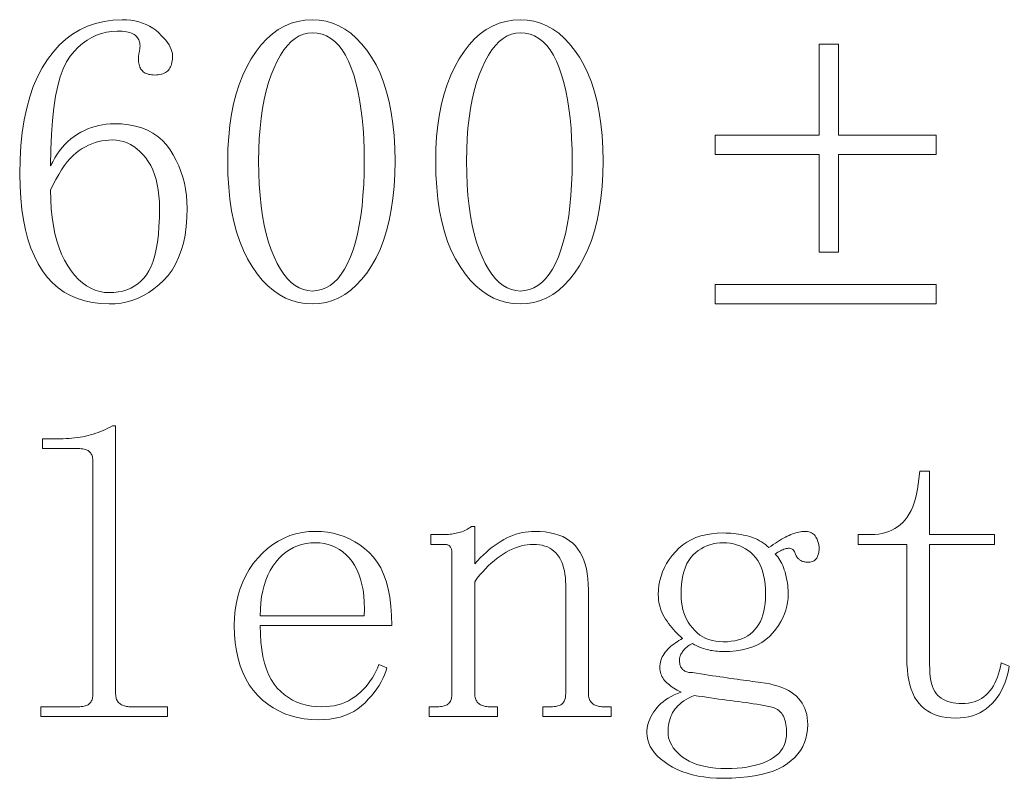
# Model space of a CAD drawing. Extents: x 1 to 297, y 1 to 210.
# Drawn here: x 184.92 to 191.88, y 124.1 to 129.43 of the extents above; entities that cross this region are included whole.
import ezdxf

# ---------------------------------------------------------------- set-up
doc = ezdxf.new("R2010")
doc.units = 0

msp = doc.modelspace()

# ---------------------------------------------------------------- linework, layer by layer
at = {"color": 7, "lineweight": 13}
for points in [[(185.5826, 128.7031), (185.6359, 128.7012), (185.6861, 128.6958), (185.7332, 128.6866), (185.7773, 128.6738), (185.8183, 128.6574), (185.8562, 128.6372), (185.891, 128.6135), (185.9227, 128.586), (185.9513, 128.555), (185.9769, 128.5202), (185.9996, 128.4832), (186.0201, 128.4453), (186.038, 128.4064), (186.0536, 128.3666), (186.0668, 128.3259), (186.0777, 128.2843), (186.086, 128.2418), (186.092, 128.1984), (186.0956, 128.154), (186.0968, 128.1088), (186.0952, 128.042), (186.0902, 127.9787), (186.0819, 127.919), (186.0703, 127.8628), (186.0554, 127.8102), (186.0372, 127.7611), (186.0156, 127.7156), (185.9908, 127.6736), (185.9626, 127.6351), (185.9311, 127.6002), (185.8975, 127.5687), (185.8628, 127.5406), (185.8271, 127.5157), (185.7903, 127.4942), (185.7526, 127.4759), (185.7138, 127.461), (185.6739, 127.4494), (185.6331, 127.4411), (185.5912, 127.4362), (185.5483, 127.4345), (185.488, 127.4368), (185.4308, 127.4439), (185.3765, 127.4556), (185.3252, 127.472), (185.2768, 127.4931), (185.2315, 127.5188), (185.1891, 127.5493), (185.1496, 127.5844), (185.1132, 127.6243), (185.0797, 127.6688), (185.0493, 127.7178), (185.0221, 127.771), (184.9981, 127.8284), (184.9773, 127.89), (184.9597, 127.9559), (184.9453, 128.026), (184.9341, 128.1004), (184.9261, 128.179), (184.9213, 128.2618), (184.9197, 128.3488), (184.9216, 128.4515), (184.9275, 128.5492), (184.9372, 128.6421), (184.9508, 128.73), (184.9683, 128.8131), (184.9896, 128.8912), (185.0149, 128.9644), (185.0441, 129.0327), (185.0771, 129.096), (185.114, 129.1545), (185.1542, 129.2077), (185.1972, 129.2553), (185.2429, 129.2973), (185.2914, 129.3337), (185.3426, 129.3645), (185.3965, 129.3897), (185.4532, 129.4093), (185.5126, 129.4233), (185.5748, 129.4317), (185.6397, 129.4345), (185.6711, 129.4336), (185.7012, 129.4308), (185.73, 129.4263), (185.7576, 129.4199), (185.784, 129.4117), (185.8091, 129.4016), (185.8329, 129.3897), (185.8555, 129.376), (185.8768, 129.3604), (185.8969, 129.3431), (185.9153, 129.325), (185.9318, 129.3074), (185.9464, 129.2903), (185.959, 129.2736), (185.9697, 129.2574), (185.9784, 129.2416), (185.9852, 129.2263), (185.9901, 129.2114), (185.993, 129.197), (185.994, 129.1831), (185.9937, 129.1697), (185.9928, 129.157), (185.9914, 129.145), (185.9894, 129.1337), (185.9868, 129.1231), (185.9837, 129.1131), (185.98, 129.1039), (185.9757, 129.0953), (185.9708, 129.0874), (185.9654, 129.0802), (185.9593, 129.0737), (185.9524, 129.0679), (185.9447, 129.0627), (185.9362, 129.0583), (185.9268, 129.0545), (185.9167, 129.0514), (185.9058, 129.049), (185.8941, 129.0473), (185.8816, 129.0463), (185.8683, 129.0459), (185.8571, 129.0462), (185.8466, 129.0471), (185.8366, 129.0485), (185.8271, 129.0505), (185.8183, 129.0531), (185.81, 129.0562), (185.8023, 129.0599), (185.7951, 129.0642), (185.7886, 129.0691), (185.7826, 129.0745), (185.7771, 129.0805), (185.7723, 129.0871), (185.768, 129.0942), (185.7643, 129.1019), (185.7611, 129.1102), (185.7586, 129.1191), (185.7566, 129.1285), (185.7551, 129.1385), (185.7543, 129.1491), (185.754, 129.1602), (185.754, 129.1648), (185.7542, 129.1694), (185.7545, 129.1739), (185.7549, 129.1785), (185.7554, 129.1831), (185.756, 129.1876), (185.7568, 129.1922), (185.7576, 129.1968), (185.7586, 129.2014), (185.7597, 129.2059), (185.7608, 129.2105), (185.7618, 129.2151), (185.7626, 129.2197), (185.7634, 129.2242), (185.764, 129.2288), (185.7645, 129.2334), (185.7649, 129.2379), (185.7652, 129.2425), (185.7654, 129.2471), (185.7654, 129.2516), (185.7651, 129.2606), (185.764, 129.2692), (185.7623, 129.2775), (185.7599, 129.2855), (185.7569, 129.2931), (185.7531, 129.3003), (185.7486, 129.3073), (185.7435, 129.3138), (185.7376, 129.32), (185.7311, 129.3259), (185.7237, 129.3314), (185.7151, 129.3362), (185.7054, 129.3405), (185.6946, 129.3442), (185.6826, 129.3474), (185.6694, 129.3499), (185.6551, 129.3519), (185.6397, 129.3534), (185.6231, 129.3542), (185.6054, 129.3545), (185.5671, 129.3527), (185.53, 129.3474), (185.494, 129.3386), (185.4591, 129.3262), (185.4254, 129.3102), (185.3929, 129.2907), (185.3614, 129.2677), (185.3311, 129.2411), (185.302, 129.211), (185.274, 129.1774), (185.2479, 129.1378), (185.2246, 129.0898), (185.204, 129.0335), (185.1862, 128.9689), (185.1711, 128.8959), (185.1588, 128.8146), (185.1492, 128.725), (185.1423, 128.627), (185.1382, 128.5206), (185.1368, 128.4059), (185.1511, 128.4349), (185.1663, 128.4624), (185.1826, 128.4884), (185.1999, 128.5129), (185.2183, 128.5359), (185.2376, 128.5575), (185.258, 128.5775), (185.2795, 128.5961), (185.3019, 128.6132), (185.3254, 128.6288), (185.3496, 128.6429), (185.3741, 128.6555), (185.399, 128.6667), (185.4242, 128.6763), (185.4497, 128.6845), (185.4756, 128.6912), (185.5018, 128.6964), (185.5284, 128.7001), (185.5553, 128.7023)], [(186.9769, 127.4345), (186.9274, 127.4371), (186.8795, 127.445), (186.8332, 127.4582), (186.7885, 127.4766), (186.7454, 127.5002), (186.7039, 127.5291), (186.664, 127.5633), (186.6258, 127.6027), (186.5891, 127.6474), (186.554, 127.6974), (186.5214, 127.7521), (186.4923, 127.8112), (186.4666, 127.8746), (186.4443, 127.9424), (186.4254, 128.0145), (186.41, 128.091), (186.398, 128.1718), (186.3894, 128.2569), (186.3843, 128.3464), (186.3826, 128.4402), (186.3842, 128.5276), (186.3892, 128.6116), (186.3975, 128.6922), (186.4091, 128.7694), (186.424, 128.8431), (186.4422, 128.9134), (186.4638, 128.9802), (186.4886, 129.0436), (186.5168, 129.1036), (186.5483, 129.1602), (186.5824, 129.2123), (186.6184, 129.259), (186.6564, 129.3001), (186.6964, 129.3358), (186.7383, 129.3659), (186.7821, 129.3906), (186.8279, 129.4098), (186.8756, 129.4235), (186.9252, 129.4318), (186.9769, 129.4345), (187.0263, 129.4319), (187.074, 129.424), (187.12, 129.4108), (187.1643, 129.3924), (187.2068, 129.3688), (187.2477, 129.3399), (187.2868, 129.3057), (187.3243, 129.2663), (187.36, 129.2216), (187.394, 129.1716), (187.4255, 129.117), (187.4536, 129.0583), (187.4785, 128.9954), (187.5, 128.9285), (187.5183, 128.8574), (187.5332, 128.7822), (187.5448, 128.7029), (187.5531, 128.6194), (187.558, 128.5319), (187.5597, 128.4402), (187.558, 128.3485), (187.5531, 128.2608), (187.5448, 128.1771), (187.5332, 128.0974), (187.5183, 128.0216), (187.5, 127.9499), (187.4785, 127.8822), (187.4536, 127.8185), (187.4255, 127.7588), (187.394, 127.7031), (187.36, 127.652), (187.3243, 127.6064), (187.2868, 127.5661), (187.2477, 127.5312), (187.2068, 127.5016), (187.1643, 127.4775), (187.12, 127.4587), (187.074, 127.4452), (187.0263, 127.4372)], [(188.4397, 127.4345), (188.3902, 127.4371), (188.3423, 127.445), (188.2961, 127.4582), (188.2514, 127.4766), (188.2083, 127.5002), (188.1668, 127.5291), (188.1269, 127.5633), (188.0886, 127.6027), (188.0519, 127.6474), (188.0168, 127.6974), (187.9843, 127.7521), (187.9551, 127.8112), (187.9294, 127.8746), (187.9071, 127.9424), (187.8883, 128.0145), (187.8728, 128.091), (187.8608, 128.1718), (187.8523, 128.2569), (187.8471, 128.3464), (187.8454, 128.4402), (187.8471, 128.5276), (187.8521, 128.6116), (187.8603, 128.6922), (187.8719, 128.7694), (187.8868, 128.8431), (187.9051, 128.9134), (187.9266, 128.9802), (187.9515, 129.0436), (187.9796, 129.1036), (188.0111, 129.1602), (188.0452, 129.2123), (188.0813, 129.259), (188.1193, 129.3001), (188.1592, 129.3358), (188.2011, 129.3659), (188.245, 129.3906), (188.2907, 129.4098), (188.3384, 129.4235), (188.3881, 129.4318), (188.4397, 129.4345), (188.4891, 129.4319), (188.5368, 129.424), (188.5828, 129.4108), (188.6271, 129.3924), (188.6697, 129.3688), (188.7106, 129.3399), (188.7497, 129.3057), (188.7871, 129.2663), (188.8228, 129.2216), (188.8568, 129.1716), (188.8883, 129.117), (188.9165, 129.0583), (188.9414, 128.9954), (188.9629, 128.9285), (188.9811, 128.8574), (188.996, 128.7822), (189.0076, 128.7029), (189.0159, 128.6194), (189.0209, 128.5319), (189.0226, 128.4402), (189.0209, 128.3485), (189.0159, 128.2608), (189.0076, 128.1771), (188.996, 128.0974), (188.9811, 128.0216), (188.9629, 127.9499), (188.9414, 127.8822), (188.9165, 127.8185), (188.8883, 127.7588), (188.8568, 127.7031), (188.8228, 127.652), (188.7871, 127.6064), (188.7497, 127.5661), (188.7106, 127.5312), (188.6697, 127.5016), (188.6271, 127.4775), (188.5828, 127.4587), (188.5368, 127.4452), (188.4891, 127.4372)], [(186.9769, 129.3431), (186.9454, 129.3406), (186.9149, 129.3332), (186.8855, 129.321), (186.8571, 129.3038), (186.8297, 129.2816), (186.8034, 129.2546), (186.778, 129.2227), (186.7538, 129.1858), (186.7305, 129.144), (186.7083, 129.0974), (186.6877, 129.0466), (186.6692, 128.9924), (186.6529, 128.935), (186.6388, 128.8743), (186.6268, 128.8102), (186.6171, 128.7428), (186.6095, 128.6722), (186.604, 128.5982), (186.6008, 128.5208), (186.5997, 128.4402), (186.6008, 128.3553), (186.604, 128.2743), (186.6095, 128.1971), (186.6171, 128.1239), (186.6268, 128.0545), (186.6388, 127.989), (186.6529, 127.9274), (186.6692, 127.8697), (186.6877, 127.8159), (186.7083, 127.7659), (186.7305, 127.7203), (186.7538, 127.6795), (186.778, 127.6435), (186.8034, 127.6123), (186.8297, 127.5859), (186.8571, 127.5643), (186.8855, 127.5475), (186.9149, 127.5355), (186.9454, 127.5283), (186.9769, 127.5259), (187.0104, 127.5283), (187.0424, 127.5355), (187.073, 127.5475), (187.1021, 127.5643), (187.1297, 127.5859), (187.1558, 127.6123), (187.1805, 127.6435), (187.2036, 127.6795), (187.2253, 127.7203), (187.2454, 127.7659), (187.2639, 127.8159), (187.2804, 127.8697), (187.295, 127.9274), (187.3076, 127.989), (187.3183, 128.0545), (187.327, 128.1239), (187.3338, 128.1971), (187.3387, 128.2743), (187.3416, 128.3553), (187.3426, 128.4402), (187.3416, 128.5208), (187.3389, 128.5982), (187.3343, 128.6722), (187.3279, 128.7428), (187.3197, 128.8102), (187.3096, 128.8743), (187.2978, 128.935), (187.284, 128.9924), (187.2685, 129.0466), (187.2511, 129.0974), (187.2319, 129.144), (187.2109, 129.1858), (187.188, 129.2227), (187.1634, 129.2546), (187.1368, 129.2816), (187.1085, 129.3038), (187.0783, 129.321), (187.0463, 129.3332), (187.0125, 129.3406)], [(188.4397, 129.3431), (188.4082, 129.3406), (188.3778, 129.3332), (188.3483, 129.321), (188.3199, 129.3038), (188.2926, 129.2816), (188.2662, 129.2546), (188.2409, 129.2227), (188.2166, 129.1858), (188.1934, 129.144), (188.1711, 129.0974), (188.1505, 129.0466), (188.132, 128.9924), (188.1158, 128.935), (188.1016, 128.8743), (188.0897, 128.8102), (188.0799, 128.7428), (188.0723, 128.6722), (188.0669, 128.5982), (188.0636, 128.5208), (188.0626, 128.4402), (188.0636, 128.3553), (188.0669, 128.2743), (188.0723, 128.1971), (188.0799, 128.1239), (188.0897, 128.0545), (188.1016, 127.989), (188.1158, 127.9274), (188.132, 127.8697), (188.1505, 127.8159), (188.1711, 127.7659), (188.1934, 127.7203), (188.2166, 127.6795), (188.2409, 127.6435), (188.2662, 127.6123), (188.2926, 127.5859), (188.3199, 127.5643), (188.3483, 127.5475), (188.3778, 127.5355), (188.4082, 127.5283), (188.4397, 127.5259), (188.4733, 127.5283), (188.5053, 127.5355), (188.5359, 127.5475), (188.565, 127.5643), (188.5926, 127.5859), (188.6187, 127.6123), (188.6433, 127.6435), (188.6664, 127.6795), (188.6881, 127.7203), (188.7083, 127.7659), (188.7267, 127.8159), (188.7432, 127.8697), (188.7578, 127.9274), (188.7704, 127.989), (188.7811, 128.0545), (188.7899, 128.1239), (188.7967, 128.1971), (188.8015, 128.2743), (188.8044, 128.3553), (188.8054, 128.4402), (188.8045, 128.5208), (188.8018, 128.5982), (188.7972, 128.6722), (188.7908, 128.7428), (188.7826, 128.8102), (188.7725, 128.8743), (188.7606, 128.935), (188.7469, 128.9924), (188.7314, 129.0466), (188.714, 129.0974), (188.6948, 129.144), (188.6738, 129.1858), (188.6509, 129.2227), (188.6262, 129.2546), (188.5997, 129.2816), (188.5714, 129.3038), (188.5412, 129.321), (188.5092, 129.3332), (188.4754, 129.3406)], [(190.5426, 129.2631), (190.6797, 129.2631), (190.6797, 128.6231), (191.3654, 128.6231), (191.3654, 128.4859), (190.6797, 128.4859), (190.6797, 127.8002), (190.5426, 127.8002), (190.5426, 128.4859), (189.8111, 128.4859), (189.8111, 128.6231), (190.5426, 128.6231)], [(185.1368, 128.2345), (185.138, 128.1675), (185.1416, 128.1035), (185.1476, 128.0427), (185.1561, 127.9849), (185.1668, 127.9302), (185.1801, 127.8786), (185.1956, 127.8301), (185.2136, 127.7847), (185.234, 127.7423), (185.2569, 127.7031), (185.2814, 127.6672), (185.3069, 127.6352), (185.3335, 127.6069), (185.3611, 127.5824), (185.3897, 127.5616), (185.4194, 127.5447), (185.45, 127.5315), (185.4818, 127.522), (185.5145, 127.5164), (185.5483, 127.5145), (185.5818, 127.5158), (185.6136, 127.5195), (185.6439, 127.5258), (185.6726, 127.5346), (185.6997, 127.5459), (185.7252, 127.5598), (185.7491, 127.5761), (185.7714, 127.595), (185.7921, 127.6163), (185.8111, 127.6402), (185.8285, 127.6675), (185.844, 127.6992), (185.8578, 127.7352), (185.8696, 127.7755), (185.8797, 127.8202), (185.8879, 127.8692), (185.8943, 127.9226), (185.8989, 127.9803), (185.9016, 128.0424), (185.9026, 128.1088), (185.9016, 128.1535), (185.8987, 128.1961), (185.8938, 128.2367), (185.887, 128.2752), (185.8783, 128.3116), (185.8676, 128.346), (185.855, 128.3784), (185.8404, 128.4087), (185.8239, 128.4369), (185.8054, 128.4631), (185.7856, 128.487), (185.765, 128.5083), (185.7435, 128.5272), (185.7213, 128.5435), (185.6983, 128.5574), (185.6744, 128.5687), (185.6498, 128.5775), (185.6244, 128.5838), (185.5982, 128.5875), (185.5711, 128.5888), (185.5462, 128.588), (185.5215, 128.5858), (185.4972, 128.5821), (185.4733, 128.5769), (185.4497, 128.5702), (185.4265, 128.562), (185.4035, 128.5524), (185.381, 128.5412), (185.3587, 128.5286), (185.3369, 128.5145), (185.3153, 128.4983), (185.2941, 128.4795), (185.2732, 128.4581), (185.2527, 128.4341), (185.2326, 128.4074), (185.2127, 128.378), (185.1932, 128.3461), (185.1741, 128.3115), (185.1553, 128.2743)], [(189.8111, 127.5716), (191.3654, 127.5716), (191.3654, 127.4345), (189.8111, 127.4345)], [(185.2054, 126.4859), (185.2259, 126.4862), (185.2461, 126.4868), (185.2661, 126.488), (185.2859, 126.4896), (185.3054, 126.4916), (185.3247, 126.4942), (185.3438, 126.4971), (185.3627, 126.5006), (185.3813, 126.5044), (185.3997, 126.5088), (185.4179, 126.5136), (185.4358, 126.5188), (185.4535, 126.5246), (185.471, 126.5307), (185.4883, 126.5374), (185.5053, 126.5444), (185.5221, 126.552), (185.5387, 126.56), (185.555, 126.5684), (185.5711, 126.5774), (185.594, 126.5774), (185.594, 124.6916), (185.5943, 124.6827), (185.5951, 124.6743), (185.5966, 124.6663), (185.5986, 124.6587), (185.6011, 124.6516), (185.6043, 124.645), (185.608, 124.6388), (185.6123, 124.6331), (185.6171, 124.6279), (185.6226, 124.6231), (185.6284, 124.6187), (185.6347, 124.6148), (185.6413, 124.6114), (185.6482, 124.6084), (185.6554, 124.6059), (185.663, 124.6039), (185.671, 124.6023), (185.6792, 124.6011), (185.6879, 124.6004), (185.6968, 124.6002), (185.9597, 124.6002), (185.9597, 124.5316), (185.0683, 124.5316), (185.0683, 124.6002), (185.3311, 124.6002), (185.3422, 124.6004), (185.3526, 124.6011), (185.3623, 124.6023), (185.3714, 124.6039), (185.3797, 124.6059), (185.3874, 124.6084), (185.3943, 124.6114), (185.4006, 124.6148), (185.4062, 124.6187), (185.4111, 124.6231), (185.4155, 124.6279), (185.4194, 124.6331), (185.4228, 124.6388), (185.4258, 124.645), (185.4283, 124.6516), (185.4303, 124.6587), (185.4319, 124.6663), (185.4331, 124.6743), (185.4338, 124.6827), (185.434, 124.6916), (185.434, 126.3259), (185.4338, 126.3348), (185.4331, 126.3433), (185.4319, 126.3513), (185.4303, 126.3588), (185.4283, 126.3659), (185.4258, 126.3726), (185.4228, 126.3787), (185.4194, 126.3844), (185.4155, 126.3897), (185.4111, 126.3945), (185.4062, 126.3988), (185.4006, 126.4027), (185.3943, 126.4062), (185.3874, 126.4091), (185.3797, 126.4116), (185.3714, 126.4137), (185.3623, 126.4153), (185.3526, 126.4164), (185.3422, 126.4171), (185.3311, 126.4174), (185.0797, 126.4174), (185.0797, 126.4859)], [(191.3197, 124.8974), (191.3203, 124.8664), (191.322, 124.8375), (191.3248, 124.8106), (191.3288, 124.7858), (191.334, 124.7631), (191.3403, 124.7424), (191.3477, 124.7238), (191.3563, 124.7072), (191.366, 124.6927), (191.3768, 124.6802), (191.3888, 124.6694), (191.402, 124.6596), (191.4163, 124.6511), (191.4317, 124.6436), (191.4483, 124.6374), (191.466, 124.6322), (191.4848, 124.6282), (191.5049, 124.6254), (191.526, 124.6236), (191.5483, 124.6231), (191.5707, 124.6238), (191.5922, 124.626), (191.6127, 124.6298), (191.6324, 124.635), (191.6511, 124.6416), (191.669, 124.6498), (191.6859, 124.6595), (191.7019, 124.6706), (191.717, 124.6832), (191.7311, 124.6974), (191.7444, 124.7128), (191.7567, 124.7296), (191.7682, 124.7476), (191.7787, 124.7668), (191.7883, 124.7874), (191.797, 124.8091), (191.8047, 124.8322), (191.8116, 124.8564), (191.8175, 124.882), (191.8226, 124.9088), (191.8797, 124.8859), (191.8744, 124.8545), (191.8676, 124.8242), (191.8593, 124.7951), (191.8495, 124.7671), (191.8383, 124.7402), (191.8255, 124.7145), (191.8113, 124.6899), (191.7956, 124.6665), (191.7784, 124.6442), (191.7597, 124.6231), (191.7396, 124.6035), (191.7183, 124.586), (191.6958, 124.5706), (191.6719, 124.5572), (191.6469, 124.5459), (191.6205, 124.5367), (191.5929, 124.5295), (191.564, 124.5243), (191.5339, 124.5212), (191.5026, 124.5202), (191.4691, 124.5212), (191.4374, 124.5243), (191.4074, 124.5295), (191.3791, 124.5367), (191.3526, 124.5459), (191.3277, 124.5572), (191.3046, 124.5706), (191.2831, 124.586), (191.2634, 124.6035), (191.2454, 124.6231), (191.2291, 124.6448), (191.2146, 124.6688), (191.2017, 124.6951), (191.1906, 124.7236), (191.1811, 124.7545), (191.1734, 124.7876), (191.1674, 124.8231), (191.1631, 124.8608), (191.1606, 124.9008), (191.1597, 124.9431), (191.1597, 125.7431), (190.8168, 125.7431), (190.8168, 125.8116), (190.9083, 125.8116), (190.9352, 125.8125), (190.9611, 125.8151), (190.9859, 125.8194), (191.0098, 125.8254), (191.0326, 125.8331), (191.0543, 125.8425), (191.0751, 125.8536), (191.0948, 125.8665), (191.1135, 125.8811), (191.1311, 125.8974), (191.1476, 125.9155), (191.1629, 125.9355), (191.1769, 125.9575), (191.1897, 125.9815), (191.2011, 126.0074), (191.2114, 126.0352), (191.2203, 126.065), (191.228, 126.0967), (191.2345, 126.1303), (191.2397, 126.1659), (191.2511, 126.2574), (191.3197, 126.2574), (191.3197, 125.8116), (191.7768, 125.8116), (191.7768, 125.7431), (191.3197, 125.7431)], [(187.7997, 124.5316), (187.7997, 124.6002), (187.8568, 124.6002), (187.8679, 124.6004), (187.8783, 124.6011), (187.888, 124.6023), (187.8971, 124.6039), (187.9054, 124.6059), (187.9131, 124.6084), (187.92, 124.6114), (187.9263, 124.6148), (187.9319, 124.6187), (187.9368, 124.6231), (187.9412, 124.6279), (187.9451, 124.6331), (187.9485, 124.6388), (187.9515, 124.645), (187.954, 124.6516), (187.956, 124.6587), (187.9576, 124.6663), (187.9588, 124.6743), (187.9595, 124.6827), (187.9597, 124.6916), (187.9597, 125.6745), (187.9596, 125.6812), (187.9592, 125.6875), (187.9587, 125.6935), (187.9579, 125.6992), (187.9568, 125.7045), (187.9556, 125.7095), (187.9541, 125.7141), (187.9524, 125.7184), (187.9504, 125.7223), (187.9483, 125.7259), (187.9458, 125.7292), (187.9428, 125.7321), (187.9394, 125.7347), (187.9355, 125.7369), (187.9311, 125.7388), (187.9263, 125.7403), (187.9211, 125.7415), (187.9154, 125.7424), (187.9092, 125.7429), (187.9026, 125.7431), (187.8111, 125.7431), (187.8111, 125.8116), (187.8911, 125.8116), (187.9025, 125.8118), (187.9138, 125.8121), (187.9249, 125.8127), (187.9359, 125.8135), (187.9468, 125.8145), (187.9576, 125.8158), (187.9683, 125.8172), (187.9789, 125.819), (187.9894, 125.8209), (187.9997, 125.8231), (188.0099, 125.8256), (188.0201, 125.8286), (188.03, 125.832), (188.0399, 125.8359), (188.0497, 125.8402), (188.0594, 125.845), (188.0689, 125.8503), (188.0783, 125.856), (188.0876, 125.8622), (188.0968, 125.8688), (188.1197, 125.8688), (188.1197, 125.6059), (188.1403, 125.6282), (188.1608, 125.6494), (188.1814, 125.6694), (188.202, 125.6882), (188.2226, 125.7059), (188.2431, 125.7225), (188.2637, 125.7379), (188.2843, 125.7522), (188.3048, 125.7654), (188.3254, 125.7774), (188.3461, 125.7882), (188.367, 125.7979), (188.3882, 125.8065), (188.4095, 125.8139), (188.4311, 125.8202), (188.453, 125.8254), (188.475, 125.8294), (188.4973, 125.8322), (188.5198, 125.8339), (188.5426, 125.8345), (188.5804, 125.8335), (188.6162, 125.8304), (188.6499, 125.8252), (188.6815, 125.818), (188.7111, 125.8088), (188.7387, 125.7975), (188.7642, 125.7841), (188.7876, 125.7687), (188.809, 125.7512), (188.8283, 125.7316), (188.8456, 125.71), (188.8612, 125.6864), (188.8749, 125.6607), (188.8868, 125.6329), (188.8969, 125.6031), (188.9051, 125.5712), (188.9115, 125.5372), (188.916, 125.5012), (188.9188, 125.4632), (188.9197, 125.4231), (188.9197, 124.6916), (188.92, 124.6827), (188.9208, 124.6743), (188.9223, 124.6663), (188.9243, 124.6587), (188.9268, 124.6516), (188.93, 124.645), (188.9337, 124.6388), (188.938, 124.6331), (188.9428, 124.6279), (188.9483, 124.6231), (188.9542, 124.6187), (188.9604, 124.6148), (188.967, 124.6114), (188.9739, 124.6084), (188.9811, 124.6059), (188.9887, 124.6039), (188.9967, 124.6023), (189.005, 124.6011), (189.0136, 124.6004), (189.0226, 124.6002), (189.0797, 124.6002), (189.0797, 124.5316), (188.5997, 124.5316), (188.5997, 124.6002), (188.6568, 124.6002), (188.6679, 124.6004), (188.6783, 124.6011), (188.688, 124.6023), (188.6971, 124.6039), (188.7054, 124.6059), (188.7131, 124.6084), (188.72, 124.6114), (188.7263, 124.6148), (188.7319, 124.6187), (188.7368, 124.6231), (188.7412, 124.6279), (188.7451, 124.6331), (188.7485, 124.6388), (188.7515, 124.645), (188.754, 124.6516), (188.756, 124.6587), (188.7576, 124.6663), (188.7588, 124.6743), (188.7595, 124.6827), (188.7597, 124.6916), (188.7597, 125.4574), (188.7591, 125.4842), (188.7574, 125.5097), (188.7546, 125.534), (188.7506, 125.557), (188.7454, 125.5788), (188.7391, 125.5993), (188.7317, 125.6186), (188.7231, 125.6366), (188.7134, 125.6533), (188.7026, 125.6688), (188.6906, 125.6829), (188.6774, 125.6955), (188.6631, 125.7067), (188.6477, 125.7163), (188.6311, 125.7245), (188.6134, 125.7312), (188.5946, 125.7364), (188.5746, 125.7401), (188.5534, 125.7423), (188.5311, 125.7431), (188.5105, 125.7424), (188.4898, 125.7403), (188.4689, 125.7369), (188.4479, 125.7321), (188.4268, 125.7259), (188.4056, 125.7184), (188.3843, 125.7095), (188.3629, 125.6992), (188.3414, 125.6875), (188.3197, 125.6745), (188.2982, 125.6602), (188.277, 125.6448), (188.2561, 125.6282), (188.2356, 125.6105), (188.2154, 125.5916), (188.1956, 125.5716), (188.1761, 125.5505), (188.157, 125.5282), (188.1382, 125.5048), (188.1197, 125.4802), (188.1197, 124.6916), (188.12, 124.6827), (188.1208, 124.6743), (188.1223, 124.6663), (188.1243, 124.6587), (188.1268, 124.6516), (188.13, 124.645), (188.1337, 124.6388), (188.138, 124.6331), (188.1429, 124.6279), (188.1483, 124.6231), (188.1542, 124.6187), (188.1604, 124.6148), (188.167, 124.6114), (188.1739, 124.6084), (188.1811, 124.6059), (188.1887, 124.6039), (188.1967, 124.6023), (188.205, 124.6011), (188.2136, 124.6004), (188.2226, 124.6002), (188.2797, 124.6002), (188.2797, 124.5316)], [(186.6111, 125.1716), (186.6123, 125.1117), (186.6159, 125.0553), (186.6219, 125.0024), (186.6303, 124.9531), (186.6411, 124.9074), (186.6543, 124.8651), (186.6699, 124.8264), (186.6879, 124.7913), (186.7083, 124.7597), (186.7311, 124.7316), (186.7559, 124.7067), (186.7821, 124.6843), (186.8098, 124.6646), (186.839, 124.6475), (186.8697, 124.6331), (186.9019, 124.6212), (186.9355, 124.612), (186.9707, 124.6055), (187.0073, 124.6015), (187.0454, 124.6002), (187.0747, 124.6011), (187.103, 124.6036), (187.1304, 124.6079), (187.157, 124.6139), (187.1826, 124.6216), (187.2072, 124.6311), (187.231, 124.6422), (187.2539, 124.6551), (187.2758, 124.6696), (187.2968, 124.6859), (187.3168, 124.7035), (187.3357, 124.7218), (187.3534, 124.741), (187.37, 124.7609), (187.3854, 124.7816), (187.3997, 124.8032), (187.4128, 124.8255), (187.4249, 124.8487), (187.4357, 124.8726), (187.4454, 124.8974), (187.5026, 124.8745), (187.4948, 124.8494), (187.4854, 124.8244), (187.4743, 124.7996), (187.4614, 124.7748), (187.4468, 124.7502), (187.4306, 124.7257), (187.4126, 124.7013), (187.3929, 124.677), (187.3714, 124.6528), (187.3483, 124.6288), (187.3234, 124.606), (187.2968, 124.5856), (187.2686, 124.5676), (187.2386, 124.552), (187.2068, 124.5388), (187.1734, 124.528), (187.1383, 124.5196), (187.1014, 124.5136), (187.0629, 124.51), (187.0226, 124.5088), (186.971, 124.5105), (186.9213, 124.5156), (186.8736, 124.5242), (186.8278, 124.5362), (186.784, 124.5516), (186.7421, 124.5705), (186.7022, 124.5928), (186.6642, 124.6185), (186.6281, 124.6476), (186.594, 124.6802), (186.5625, 124.716), (186.5343, 124.7547), (186.5095, 124.7964), (186.4879, 124.8411), (186.4697, 124.8888), (186.4548, 124.9394), (186.4432, 124.993), (186.4349, 125.0496), (186.4299, 125.1091), (186.4283, 125.1716), (186.4299, 125.2278), (186.4349, 125.282), (186.4432, 125.3343), (186.4548, 125.3847), (186.4697, 125.4331), (186.4879, 125.4795), (186.5095, 125.524), (186.5343, 125.5666), (186.5625, 125.6072), (186.594, 125.6459), (186.6279, 125.6818), (186.6632, 125.7138), (186.7001, 125.7421), (186.7384, 125.7666), (186.7783, 125.7874), (186.8196, 125.8043), (186.8624, 125.8175), (186.9067, 125.827), (186.9524, 125.8326), (186.9997, 125.8345), (187.0426, 125.833), (187.0843, 125.8286), (187.1248, 125.8211), (187.1643, 125.8107), (187.2026, 125.7974), (187.2397, 125.781), (187.2757, 125.7617), (187.3106, 125.7394), (187.3443, 125.7142), (187.3768, 125.6859), (187.4072, 125.654), (187.4344, 125.6178), (187.4585, 125.5772), (187.4792, 125.5323), (187.4968, 125.4831), (187.5112, 125.4295), (187.5224, 125.3715), (187.5304, 125.3092), (187.5352, 125.2426), (187.5368, 125.1716)], [(190.1311, 124.7716), (190.1645, 124.7666), (190.196, 124.7604), (190.2258, 124.7533), (190.2536, 124.7451), (190.2797, 124.7359), (190.3039, 124.7257), (190.3263, 124.7144), (190.3469, 124.7022), (190.3656, 124.6888), (190.3826, 124.6745), (190.3978, 124.6591), (190.4114, 124.6427), (190.4234, 124.6253), (190.4338, 124.6068), (190.4426, 124.5874), (190.4498, 124.5668), (190.4554, 124.5453), (190.4594, 124.5227), (190.4618, 124.4991), (190.4626, 124.4745), (190.4611, 124.4409), (190.4568, 124.4087), (190.4497, 124.3778), (190.4397, 124.3483), (190.4268, 124.3202), (190.4111, 124.2935), (190.3926, 124.2681), (190.3711, 124.2441), (190.3468, 124.2215), (190.3197, 124.2002), (190.2895, 124.1807), (190.2559, 124.1632), (190.2191, 124.1478), (190.1789, 124.1344), (190.1354, 124.1231), (190.0886, 124.1138), (190.0385, 124.1066), (189.9851, 124.1015), (189.9283, 124.0984), (189.8683, 124.0974), (189.8212, 124.0983), (189.7759, 124.1012), (189.7325, 124.1061), (189.6909, 124.1129), (189.6511, 124.1216), (189.6132, 124.1323), (189.5771, 124.145), (189.5428, 124.1595), (189.5103, 124.176), (189.4797, 124.1945), (189.4515, 124.2142), (189.4262, 124.2345), (189.4039, 124.2554), (189.3846, 124.2768), (189.3683, 124.2988), (189.3549, 124.3214), (189.3445, 124.3445), (189.3371, 124.3682), (189.3326, 124.3925), (189.3311, 124.4174), (189.3317, 124.4334), (189.3334, 124.4494), (189.3363, 124.4654), (189.3403, 124.4814), (189.3454, 124.4974), (189.3517, 124.5134), (189.3591, 124.5294), (189.3677, 124.5454), (189.3774, 124.5614), (189.3883, 124.5774), (189.4004, 124.593), (189.4139, 124.608), (189.4287, 124.6223), (189.445, 124.6359), (189.4626, 124.6488), (189.4815, 124.661), (189.5019, 124.6726), (189.5236, 124.6834), (189.5467, 124.6936), (189.5711, 124.7031), (189.5577, 124.71), (189.5448, 124.717), (189.5326, 124.7242), (189.5208, 124.7314), (189.5097, 124.7388), (189.4991, 124.7463), (189.4891, 124.7539), (189.4797, 124.7616), (189.4708, 124.7694), (189.4626, 124.7774), (189.455, 124.7855), (189.4482, 124.794), (189.4422, 124.8029), (189.437, 124.8121), (189.4326, 124.8216), (189.429, 124.8315), (189.4262, 124.8418), (189.4242, 124.8523), (189.423, 124.8632), (189.4226, 124.8745), (189.423, 124.888), (189.4244, 124.9012), (189.4267, 124.9141), (189.4299, 124.9266), (189.434, 124.9388), (189.439, 124.9506), (189.445, 124.9621), (189.4518, 124.9732), (189.4596, 124.984), (189.4683, 124.9945), (189.4776, 125.0046), (189.4875, 125.0144), (189.4978, 125.0238), (189.5085, 125.0329), (189.5197, 125.0416), (189.5314, 125.05), (189.5435, 125.0581), (189.556, 125.0658), (189.5691, 125.0732), (189.5826, 125.0802), (189.569, 125.0919), (189.5558, 125.104), (189.543, 125.1166), (189.5304, 125.1296), (189.5183, 125.1431), (189.5064, 125.157), (189.495, 125.1714), (189.4838, 125.1863), (189.473, 125.2016), (189.4626, 125.2174), (189.4528, 125.2335), (189.444, 125.2498), (189.4363, 125.2664), (189.4296, 125.2832), (189.424, 125.3002), (189.4194, 125.3175), (189.4158, 125.335), (189.4132, 125.3527), (189.4117, 125.3706), (189.4111, 125.3888), (189.4123, 125.4227), (189.4159, 125.4558), (189.4219, 125.488), (189.4303, 125.5195), (189.4411, 125.5502), (189.4543, 125.5801), (189.4699, 125.6092), (189.4879, 125.6375), (189.5083, 125.665), (189.5311, 125.6916), (189.5561, 125.7166), (189.583, 125.739), (189.6119, 125.7587), (189.6427, 125.7758), (189.6754, 125.7902), (189.7101, 125.802), (189.7467, 125.8112), (189.7853, 125.8178), (189.8258, 125.8218), (189.8683, 125.8231), (189.8865, 125.8228), (189.9046, 125.8222), (189.9226, 125.821), (189.9405, 125.8194), (189.9583, 125.8174), (189.9759, 125.8148), (189.9935, 125.8119), (190.0109, 125.8084), (190.0282, 125.8046), (190.0454, 125.8002), (190.0623, 125.7953), (190.0786, 125.7897), (190.0943, 125.7834), (190.1094, 125.7764), (190.124, 125.7688), (190.138, 125.7604), (190.1514, 125.7514), (190.1643, 125.7417), (190.1766, 125.7313), (190.1883, 125.7202), (190.2041, 125.7314), (190.2196, 125.7419), (190.2347, 125.7519), (190.2495, 125.7614), (190.264, 125.7702), (190.2781, 125.7785), (190.2919, 125.7862), (190.3053, 125.7934), (190.3184, 125.7999), (190.3311, 125.8059), (190.3435, 125.8114), (190.3556, 125.8162), (190.3673, 125.8205), (190.3787, 125.8242), (190.3897, 125.8274), (190.4004, 125.8299), (190.4107, 125.8319), (190.4207, 125.8334), (190.4304, 125.8342), (190.4397, 125.8345), (190.4508, 125.8341), (190.4612, 125.8329), (190.4709, 125.8309), (190.4799, 125.8281), (190.4883, 125.8245), (190.4959, 125.8201), (190.5029, 125.8149), (190.5092, 125.8089), (190.5148, 125.8021), (190.5197, 125.7945), (190.524, 125.7866), (190.5279, 125.7787), (190.5314, 125.771), (190.5343, 125.7634), (190.5368, 125.7559), (190.5389, 125.7486), (190.5405, 125.7413), (190.5416, 125.7342), (190.5423, 125.7271), (190.5426, 125.7202), (190.5424, 125.7112), (190.5419, 125.7026), (190.541, 125.6943), (190.5398, 125.6864), (190.5383, 125.6788), (190.5364, 125.6715), (190.5342, 125.6646), (190.5316, 125.658), (190.5287, 125.6518), (190.5254, 125.6459), (190.5217, 125.6405), (190.5174, 125.6356), (190.5126, 125.6314), (190.5071, 125.6276), (190.5011, 125.6245), (190.4946, 125.6219), (190.4874, 125.6199), (190.4797, 125.6185), (190.4714, 125.6176), (190.4626, 125.6174), (190.4558, 125.6175), (190.4493, 125.618), (190.443, 125.6189), (190.437, 125.6201), (190.4311, 125.6216), (190.4255, 125.6235), (190.4202, 125.6258), (190.415, 125.6283), (190.4101, 125.6312), (190.4054, 125.6345), (190.401, 125.6381), (190.3967, 125.642), (190.3927, 125.6463), (190.389, 125.651), (190.3854, 125.6559), (190.3821, 125.6612), (190.379, 125.6669), (190.3762, 125.6729), (190.3735, 125.6792), (190.3711, 125.6859), (190.3686, 125.6924), (190.3654, 125.698), (190.3617, 125.7029), (190.3574, 125.707), (190.3526, 125.7102), (190.3471, 125.7127), (190.3411, 125.7143), (190.3346, 125.7152), (190.3274, 125.7152), (190.3197, 125.7145), (190.3116, 125.7131), (190.3035, 125.7111), (190.2952, 125.7085), (190.2868, 125.7054), (190.2783, 125.7016), (190.2697, 125.6974), (190.2609, 125.6925), (190.252, 125.6871), (190.2431, 125.6811), (190.234, 125.6745), (190.2429, 125.665), (190.2514, 125.6548), (190.2594, 125.644), (190.2669, 125.6324), (190.274, 125.6202), (190.2806, 125.6073), (190.2868, 125.5937), (190.2925, 125.5794), (190.2978, 125.5644), (190.3026, 125.5488), (190.3069, 125.5328), (190.3108, 125.5168), (190.3142, 125.5008), (190.3172, 125.4848), (190.3197, 125.4688), (190.3218, 125.4528), (190.3234, 125.4368), (190.3245, 125.4208), (190.3252, 125.4048), (190.3254, 125.3888), (190.3243, 125.3614), (190.3211, 125.3342), (190.3156, 125.307), (190.308, 125.28), (190.2983, 125.2531), (190.2863, 125.2263), (190.2722, 125.1996), (190.2559, 125.173), (190.2375, 125.1466), (190.2168, 125.1202), (190.1938, 125.0952), (190.1682, 125.0729), (190.1399, 125.0532), (190.109, 125.0361), (190.0754, 125.0216), (190.0392, 125.0098), (190.0004, 125.0006), (189.959, 124.994), (189.915, 124.9901), (189.8683, 124.9888), (189.8547, 124.989), (189.8413, 124.9895), (189.8282, 124.9903), (189.8152, 124.9915), (189.8026, 124.9931), (189.7901, 124.995), (189.7779, 124.9972), (189.7659, 124.9998), (189.7541, 125.0027), (189.7426, 125.0059), (189.7314, 125.0094), (189.7206, 125.013), (189.7103, 125.0167), (189.7005, 125.0206), (189.6911, 125.0245), (189.6822, 125.0286), (189.6738, 125.0327), (189.6658, 125.037), (189.6582, 125.0414), (189.6511, 125.0459), (189.6422, 125.0412), (189.6338, 125.0363), (189.6258, 125.0312), (189.6182, 125.0258), (189.6111, 125.0202), (189.6045, 125.0144), (189.5983, 125.0083), (189.5926, 125.002), (189.5874, 124.9955), (189.5826, 124.9888), (189.5782, 124.982), (189.5743, 124.9755), (189.5709, 124.9692), (189.5679, 124.9632), (189.5654, 124.9574), (189.5634, 124.9518), (189.5618, 124.9464), (189.5606, 124.9412), (189.5599, 124.9363), (189.5597, 124.9316), (189.5599, 124.9227), (189.5606, 124.9143), (189.5618, 124.9063), (189.5634, 124.8987), (189.5654, 124.8916), (189.5679, 124.885), (189.5709, 124.8788), (189.5743, 124.8731), (189.5782, 124.8679), (189.5826, 124.8631), (189.5874, 124.8587), (189.5926, 124.8548), (189.5983, 124.8514), (189.6045, 124.8484), (189.6111, 124.8459), (189.6182, 124.8439), (189.6258, 124.8423), (189.6338, 124.8411), (189.6422, 124.8404), (189.6511, 124.8402), (189.6806, 124.8357), (189.7094, 124.8313), (189.7377, 124.827), (189.7654, 124.8228), (189.7926, 124.8188), (189.8191, 124.8148), (189.8451, 124.811), (189.8706, 124.8073), (189.8954, 124.8037), (189.9197, 124.8002), (189.9434, 124.7968), (189.9666, 124.7936), (189.9891, 124.7904), (190.0111, 124.7874), (190.0326, 124.7845), (190.0534, 124.7817), (190.0737, 124.779), (190.0934, 124.7764), (190.1126, 124.774)], [(187.3426, 125.2402), (187.3438, 125.2893), (187.3428, 125.336), (187.3396, 125.3803), (187.3343, 125.4222), (187.3268, 125.4616), (187.3172, 125.4987), (187.3054, 125.5334), (187.2914, 125.5657), (187.2752, 125.5956), (187.2569, 125.6231), (187.2368, 125.648), (187.2155, 125.6704), (187.1929, 125.6901), (187.1691, 125.7072), (187.144, 125.7216), (187.1176, 125.7335), (187.09, 125.7427), (187.0612, 125.7492), (187.0311, 125.7532), (186.9997, 125.7545), (186.966, 125.7531), (186.9336, 125.749), (186.9025, 125.7422), (186.8726, 125.7326), (186.844, 125.7202), (186.8166, 125.7051), (186.7905, 125.6873), (186.7656, 125.6667), (186.7421, 125.6434), (186.7197, 125.6174), (186.6991, 125.5889), (186.6806, 125.5584), (186.6643, 125.5258), (186.6502, 125.4912), (186.6383, 125.4545), (186.6285, 125.4158), (186.6209, 125.375), (186.6155, 125.3321), (186.6122, 125.2872), (186.6111, 125.2402)], [(189.5711, 125.3888), (189.5719, 125.3618), (189.5743, 125.3355), (189.5783, 125.3101), (189.5839, 125.2855), (189.5911, 125.2616), (189.5999, 125.2386), (189.6103, 125.2164), (189.6223, 125.195), (189.6359, 125.1743), (189.6511, 125.1545), (189.6677, 125.136), (189.6854, 125.1195), (189.7043, 125.105), (189.7243, 125.0923), (189.7454, 125.0816), (189.7677, 125.0729), (189.7911, 125.0661), (189.8157, 125.0612), (189.8414, 125.0583), (189.8683, 125.0574), (189.8972, 125.0582), (189.9247, 125.0608), (189.9507, 125.0651), (189.9753, 125.0711), (189.9983, 125.0788), (190.0198, 125.0882), (190.0399, 125.0994), (190.0584, 125.1122), (190.0755, 125.1268), (190.0911, 125.1431), (190.1052, 125.161), (190.1179, 125.1803), (190.129, 125.2012), (190.1387, 125.2235), (190.1469, 125.2474), (190.1535, 125.2727), (190.1587, 125.2995), (190.1624, 125.3278), (190.1647, 125.3575), (190.1654, 125.3888), (190.1646, 125.4266), (190.162, 125.4622), (190.1577, 125.4956), (190.1517, 125.5268), (190.144, 125.5559), (190.1346, 125.5828), (190.1234, 125.6076), (190.1106, 125.6302), (190.096, 125.6506), (190.0797, 125.6688), (190.0622, 125.6851), (190.0438, 125.6996), (190.0247, 125.7125), (190.0047, 125.7236), (189.984, 125.7331), (189.9624, 125.7408), (189.9401, 125.7468), (189.917, 125.7511), (189.893, 125.7536), (189.8683, 125.7545), (189.8435, 125.7536), (189.8196, 125.7511), (189.7964, 125.7468), (189.7741, 125.7408), (189.7526, 125.7331), (189.7318, 125.7236), (189.7119, 125.7125), (189.6927, 125.6996), (189.6744, 125.6851), (189.6568, 125.6688), (189.6406, 125.6506), (189.626, 125.6302), (189.6131, 125.6076), (189.602, 125.5828), (189.5926, 125.5559), (189.5848, 125.5268), (189.5788, 125.4956), (189.5746, 125.4622), (189.572, 125.4266)], [(189.6626, 124.6802), (189.6426, 124.6709), (189.6239, 124.6612), (189.6065, 124.6512), (189.5903, 124.6409), (189.5754, 124.6302), (189.5618, 124.6192), (189.5494, 124.6078), (189.5382, 124.5961), (189.5283, 124.584), (189.5197, 124.5716), (189.5121, 124.5588), (189.5053, 124.5454), (189.4993, 124.5314), (189.4941, 124.5168), (189.4897, 124.5016), (189.4861, 124.4859), (189.4833, 124.4696), (189.4813, 124.4528), (189.4801, 124.4354), (189.4797, 124.4174), (189.4807, 124.3992), (189.4838, 124.3812), (189.489, 124.3635), (189.4962, 124.346), (189.5054, 124.3288), (189.5167, 124.3118), (189.5301, 124.295), (189.5455, 124.2784), (189.563, 124.262), (189.5826, 124.2459), (189.6042, 124.2307), (189.6278, 124.2171), (189.6535, 124.2051), (189.6813, 124.1947), (189.7111, 124.1859), (189.743, 124.1787), (189.777, 124.1731), (189.813, 124.1691), (189.851, 124.1667), (189.8911, 124.1659), (189.9292, 124.1666), (189.9657, 124.1684), (190.0005, 124.1716), (190.0338, 124.176), (190.0654, 124.1816), (190.0955, 124.1886), (190.1239, 124.1967), (190.1508, 124.2062), (190.176, 124.2168), (190.1997, 124.2288), (190.2214, 124.242), (190.2408, 124.2564), (190.258, 124.2722), (190.2728, 124.2891), (190.2854, 124.3074), (190.2957, 124.3268), (190.3037, 124.3476), (190.3094, 124.3696), (190.3129, 124.3928), (190.314, 124.4174), (190.3137, 124.433), (190.3129, 124.448), (190.3114, 124.4623), (190.3094, 124.4759), (190.3068, 124.4888), (190.3037, 124.501), (190.3, 124.5126), (190.2957, 124.5234), (190.2908, 124.5336), (190.2854, 124.5431), (190.2794, 124.5519), (190.2728, 124.56), (190.2657, 124.5674), (190.258, 124.5742), (190.2497, 124.5802), (190.2408, 124.5856), (190.2314, 124.5903), (190.2214, 124.5943), (190.2108, 124.5976), (190.1997, 124.6002), (190.1766, 124.6047), (190.1531, 124.6091), (190.1291, 124.6134), (190.1046, 124.6176), (190.0797, 124.6216), (190.0543, 124.6256), (190.0285, 124.6294), (190.0022, 124.6331), (189.9755, 124.6367), (189.9483, 124.6402), (189.9207, 124.6437), (189.893, 124.6473), (189.865, 124.651), (189.8367, 124.6548), (189.8083, 124.6588), (189.7796, 124.6628), (189.7507, 124.667), (189.7215, 124.6713), (189.6922, 124.6757)]]:
    msp.add_lwpolyline(points, close=True, dxfattribs=at)

doc.saveas('drawing.dxf')
